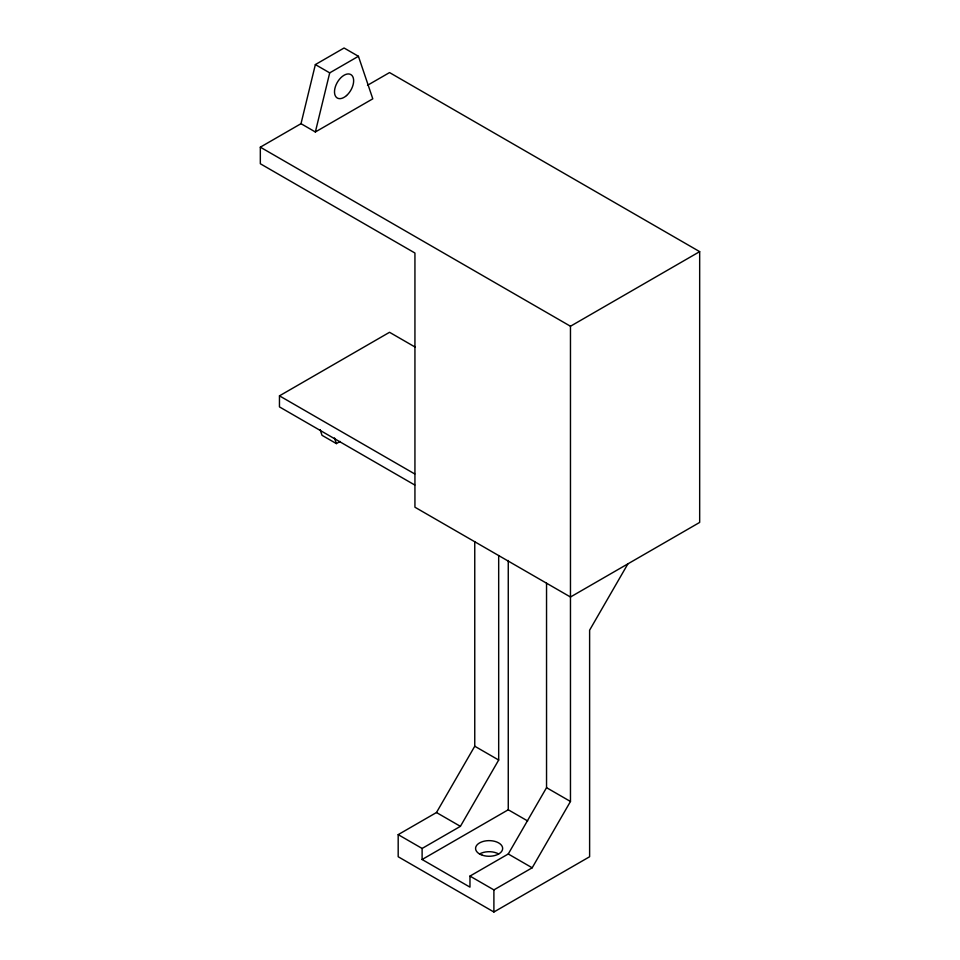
<?xml version="1.0" encoding="UTF-8"?>
<svg xmlns="http://www.w3.org/2000/svg" width="960" height="960" viewBox="0 0 960 960"><rect width="100%" height="100%" fill="white"/><g stroke="black" fill="none" stroke-linecap="round" stroke-linejoin="round"><path stroke-width="1.44" d="M415.308 347.172L389.532 332.292L279.468 395.844L279.456 406.896L414.756 485.004M301.008 123.684L315.36 64.584L344.076 48L358.428 56.292L372.792 98.82L315.36 131.976L301.008 123.684L260.328 147.168L260.328 163.752L414.936 253.02L414.936 507.216L570.468 597.012L699.672 522.42L699.672 251.64L389.544 72.576L367.5 85.296M315.36 131.976L329.712 72.864L358.428 56.292M627.9 563.856L589.62 630.168L589.62 856.74L493.896 912L398.184 856.74L398.184 834.636L436.476 812.532L474.756 746.22L474.756 541.752M398.184 834.636L422.112 848.448L460.404 826.344L498.684 760.032L498.684 555.564M422.112 848.448L422.112 859.5L469.968 887.136L469.968 876.084L508.26 853.98L546.54 787.668L546.54 583.2M469.968 876.084L493.896 889.896L532.188 867.792L570.468 801.48L570.468 326.244L699.672 251.64M320.112 429.648L322.032 435.324L336.384 443.604L340.128 441.444M422.112 859.5L508.26 809.772L527.664 820.968M315.36 64.584L329.712 72.864M260.328 147.168L570.468 326.244M279.468 395.844L414.756 473.952M474.756 746.22L498.684 760.032M546.54 787.668L570.468 801.48M436.476 812.532L460.404 826.344M508.26 853.98L532.188 867.792M334.476 437.94L336.384 443.604M508.26 560.496L508.26 809.772M493.896 889.896L493.896 912M479.544 853.98A13.536 7.812 0 0 1 498.684 853.98M482.352 855.216A13.536 7.812 0 0 0 502.656 848.448A13.536 7.812 0 0 0 482.352 841.68A13.536 7.812 0 0 0 482.352 855.216M346.548 95.544A13.536 7.812 -60 0 0 350.844 74.568A13.536 7.812 -60 0 0 334.824 88.776A13.536 7.812 -60 0 0 346.548 95.544"/></g></svg>
